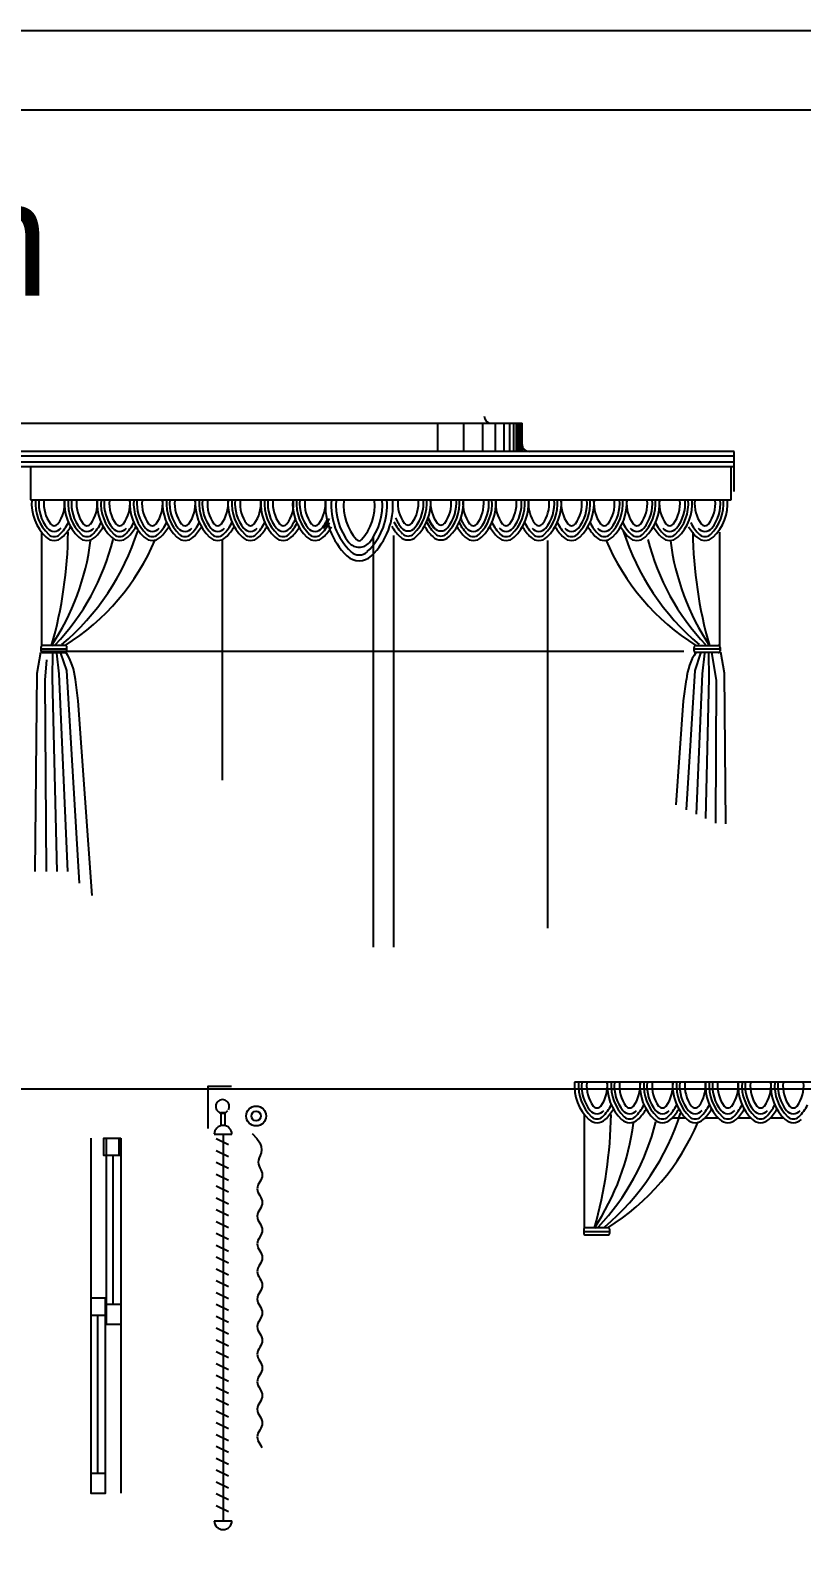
# Model space of a CAD drawing. Header units: inches. Extents: x 3.4 to 45.9, y 7.2 to 32.
# Drawn here: x 13.42 to 16.68, y 25.58 to 32.03 of the extents above; entities that cross this region are included whole.
import ezdxf

# ---------------------------------------------------------------- set-up
doc = ezdxf.new("R2010")
doc.units = ezdxf.units.IN
doc.header["$MEASUREMENT"] = 0
for name, color, linetype in [('02', 2, 'Continuous'), ('4', 4, 'Continuous'), ('kadrbm', 4, 'Continuous')]:
    doc.layers.add(name, color=color, linetype=linetype)
doc.styles.add('bmmm', font='swissel.ttf')

# ---------------------------------------------------------------- blocks, each defined once
blk = doc.blocks.new('kadrbm')
at = {"layer": 'kadrbm', "color": 4}
blk.add_lwpolyline([(0, 0), (0, 24.7972), (21, 24.7972), (21, 0), (0, 0)], close=True, dxfattribs=at)
blk.add_lwpolyline([(20.6631, 0.3257), (20.6631, 24.4603), (0.3369, 24.4603), (0.3369, 0.3257), (20.6631, 0.3257)], dxfattribs=at)
at = {"layer": 'kadrbm', "color": 211, "true_color": 0xf674fb, "style": 'bmmm'}
blk.add_text('www.cad-libraries.blogspot.com', height=0.485134, dxfattribs=at).set_placement((0.5726, 23.6772))

msp = doc.modelspace()

# ---------------------------------------------------------------- linework, layer by layer
at = {"layer": '02'}
for p, q in [((11.1945, 30.3743), (15.5003, 30.3743)), ((15.1426, 30.3743), (15.1426, 30.2543)), ((15.2534, 30.3743), (15.2534, 30.2543)), ((15.3324, 30.3743), (15.3324, 30.2543)), ((15.3861, 30.3743), (15.3861, 30.2543)), ((15.4227, 30.3743), (15.4227, 30.2543)), ((15.4475, 30.3743), (15.4475, 30.2543)), ((15.4644, 30.3743), (15.4644, 30.2543)), ((15.4759, 30.3743), (15.4759, 30.2543)), ((15.4837, 30.3743), (15.4837, 30.2543)), ((15.4926, 30.3743), (15.4926, 30.2543)), ((15.4979, 30.3743), (15.4979, 30.2543)), ((15.5003, 30.2543), (15.5003, 30.3743)), ((16.3967, 30.2543), (10.1639, 30.2543)), ((16.3967, 30.2351), (10.2122, 30.2351)), ((16.3967, 30.0853), (16.3967, 30.2543)), ((16.3967, 30.1903), (10.1639, 30.1903)), ((16.3967, 30.2103), (10.1833, 30.2103)), ((13.4228, 30.1903), (13.4228, 30.0503)), ((16.3841, 30.0503), (16.3841, 30.1903)), ((13.4228, 30.0503), (16.3841, 30.0503)), ((13.4686, 29.9145), (13.4686, 29.4328)), ((14.8706, 29.8926), (14.8706, 28.1603)), ((14.9576, 28.1603), (14.9576, 29.9003)), ((16.3353, 29.9145), (16.3353, 29.4328)), ((14.2325, 29.8824), (14.2325, 28.8662)), ((15.6082, 29.8793), (15.6082, 28.2409)), ((13.4511, 29.3187), (13.466, 29.4074)), ((13.4663, 29.4272), (13.4663, 29.4131)), ((13.5765, 29.4201), (13.4663, 29.4201)), ((13.4665, 29.4111), (16.1836, 29.4111)), ((13.5684, 29.4353), (13.4744, 29.4353)), ((13.4744, 29.405), (13.5684, 29.405)), ((13.5155, 29.2985), (13.5175, 29.4033)), ((13.5437, 29.3157), (13.5335, 29.4033)), ((13.5758, 29.3291), (13.5511, 29.4033)), ((13.5765, 29.4131), (13.5765, 29.4272)), ((16.2274, 29.4131), (16.2274, 29.4272)), ((16.3376, 29.4201), (16.2274, 29.4201)), ((16.2313, 29.3291), (16.256, 29.4033)), ((16.2354, 29.4353), (16.3295, 29.4353)), ((16.3295, 29.405), (16.2354, 29.405)), ((16.2634, 29.3157), (16.2735, 29.4033)), ((16.2916, 29.2985), (16.2896, 29.4033)), ((16.3224, 29.2885), (16.3025, 29.405)), ((16.3376, 29.4272), (16.3376, 29.4131)), ((16.3559, 29.3187), (16.341, 29.4074)), ((13.4428, 28.4799), (13.4511, 29.3187)), ((13.4847, 29.2885), (13.4911, 29.374)), ((13.5802, 28.4799), (13.5437, 29.3157)), ((13.6297, 28.4315), (13.5758, 29.3291)), ((16.196, 28.7412), (16.2313, 29.3291)), ((16.2375, 28.7221), (16.2634, 29.3157)), ((16.3623, 28.6823), (16.3559, 29.3187)), ((13.4896, 28.4799), (13.4847, 29.2885)), ((13.5352, 28.4799), (13.5155, 29.2985)), ((13.624, 29.2013), (13.6123, 29.2914)), ((16.1831, 29.2013), (16.1948, 29.2914)), ((16.2773, 28.7039), (16.2916, 29.2985)), ((16.3187, 28.6849), (16.3224, 29.2885)), ((13.6831, 28.3788), (13.624, 29.2013)), ((16.1515, 28.7616), (16.1831, 29.2013)), ((18.8241, 27.5899), (15.7224, 27.5899)), ((15.7631, 27.4541), (15.7631, 26.9724)), ((16.1357, 27.4399), (16.1901, 27.4399)), ((16.274, 27.4399), (16.3284, 27.4399)), ((16.4123, 27.4399), (16.4666, 27.4399)), ((16.5506, 27.4399), (16.6049, 27.4399)), ((13.8045, 27.3534), (13.8045, 25.8534)), ((14.1994, 27.3699), (14.2738, 27.3699)), ((14.2066, 27.3515), (14.2591, 27.3265)), ((14.2366, 27.3699), (14.2366, 25.7365)), ((14.359, 27.3726), (14.3791, 27.3521)), ((14.3791, 27.3521), (14.3915, 27.334)), ((14.3915, 27.334), (14.3977, 27.3181)), ((14.3977, 27.3181), (14.3991, 27.304)), ((13.7714, 26.6512), (13.7714, 27.2801)), ((14.2066, 27.3015), (14.2591, 27.2765)), ((14.2066, 27.2515), (14.2591, 27.2265)), ((14.3862, 27.2609), (14.3853, 27.2521)), ((14.3853, 27.2521), (14.3864, 27.2436)), ((14.3892, 27.2703), (14.3862, 27.2609)), ((14.3934, 27.2804), (14.3892, 27.2703)), ((14.3971, 27.2916), (14.3934, 27.2804)), ((14.3991, 27.304), (14.3971, 27.2916)), ((14.2066, 27.2015), (14.2591, 27.1765)), ((14.3864, 27.2436), (14.3889, 27.2354)), ((14.3889, 27.2354), (14.3923, 27.2276)), ((14.3923, 27.2276), (14.3959, 27.2199)), ((14.3991, 27.1833), (14.3956, 27.176)), ((14.3959, 27.2199), (14.3991, 27.2125)), ((14.3991, 27.2125), (14.4015, 27.2051)), ((14.4015, 27.1905), (14.3991, 27.1833)), ((14.4015, 27.2051), (14.4024, 27.1978)), ((14.4024, 27.1978), (14.4015, 27.1905)), ((14.2066, 27.1515), (14.2591, 27.1265)), ((14.3817, 27.1469), (14.3807, 27.1396)), ((14.3807, 27.1396), (14.3817, 27.1323)), ((14.3841, 27.1541), (14.3817, 27.1469)), ((14.3817, 27.1323), (14.3841, 27.125)), ((14.3876, 27.1614), (14.3841, 27.1541)), ((14.3841, 27.125), (14.3876, 27.1177)), ((14.3956, 27.176), (14.3876, 27.1614)), ((14.3876, 27.1177), (14.3916, 27.1105)), ((14.2066, 27.1015), (14.2591, 27.0765)), ((14.2066, 27.0515), (14.2591, 27.0265)), ((14.3956, 27.0595), (14.3876, 27.0449)), ((14.3916, 27.1105), (14.3956, 27.1032)), ((14.3956, 27.1032), (14.3991, 27.0959)), ((14.3991, 27.0668), (14.3956, 27.0595)), ((14.3991, 27.0959), (14.4015, 27.0886)), ((14.4015, 27.074), (14.3991, 27.0668)), ((14.4015, 27.0886), (14.4024, 27.0813)), ((14.4024, 27.0813), (14.4015, 27.074)), ((14.2066, 27.0015), (14.2591, 26.9765)), ((14.3817, 27.0304), (14.3807, 27.0231)), ((14.3807, 27.0231), (14.3817, 27.0158)), ((14.3841, 27.0376), (14.3817, 27.0304)), ((14.3817, 27.0158), (14.3841, 27.0085)), ((14.3876, 27.0449), (14.3841, 27.0376)), ((14.3841, 27.0085), (14.3876, 27.0012)), ((14.3876, 27.0012), (14.3916, 26.994)), ((14.3916, 26.994), (14.3956, 26.9867)), ((14.2066, 26.9515), (14.2591, 26.9265)), ((14.3876, 26.9284), (14.3841, 26.9211)), ((14.3956, 26.943), (14.3876, 26.9284)), ((14.3956, 26.9867), (14.3991, 26.9794)), ((14.3991, 26.9503), (14.3956, 26.943)), ((14.3991, 26.9794), (14.4015, 26.9721)), ((14.4015, 26.9575), (14.3991, 26.9503)), ((14.4015, 26.9721), (14.4024, 26.9648)), ((14.4024, 26.9648), (14.4015, 26.9575)), ((15.7608, 26.9668), (15.7608, 26.9526)), ((15.7608, 26.9597), (15.871, 26.9597)), ((15.8629, 26.9749), (15.7689, 26.9749)), ((15.7689, 26.9446), (15.8629, 26.9446)), ((15.871, 26.9526), (15.871, 26.9668)), ((14.2066, 26.9015), (14.2591, 26.8765)), ((14.3817, 26.9139), (14.3807, 26.9066)), ((14.3807, 26.9066), (14.3817, 26.8993)), ((14.3841, 26.9211), (14.3817, 26.9139)), ((14.3817, 26.8993), (14.3841, 26.892)), ((14.3841, 26.892), (14.3876, 26.8847)), ((14.3876, 26.8847), (14.3956, 26.8702)), ((14.3956, 26.8702), (14.3991, 26.8629)), ((14.3991, 26.8629), (14.4015, 26.8556)), ((14.2066, 26.8515), (14.2591, 26.8265)), ((14.2066, 26.8015), (14.2591, 26.7765)), ((14.3817, 26.7974), (14.3807, 26.7901)), ((14.3841, 26.8046), (14.3817, 26.7974)), ((14.3876, 26.8119), (14.3841, 26.8046)), ((14.3916, 26.8192), (14.3876, 26.8119)), ((14.3956, 26.8265), (14.3916, 26.8192)), ((14.3991, 26.8338), (14.3956, 26.8265)), ((14.4015, 26.841), (14.3991, 26.8338)), ((14.4015, 26.8556), (14.4024, 26.8483)), ((14.4024, 26.8483), (14.4015, 26.841)), ((14.2066, 26.7515), (14.2591, 26.7265)), ((14.3807, 26.7901), (14.3817, 26.7828)), ((14.3817, 26.7828), (14.3841, 26.7755)), ((14.3841, 26.7755), (14.3876, 26.7682)), ((14.3876, 26.7682), (14.3916, 26.7609)), ((14.3916, 26.7609), (14.3956, 26.7537)), ((14.3956, 26.7537), (14.3991, 26.7464)), ((14.3991, 26.7464), (14.4015, 26.7391)), ((14.4015, 26.7391), (14.4024, 26.7318)), ((14.4024, 26.7318), (14.4015, 26.7245)), ((14.2066, 26.7015), (14.2591, 26.6765)), ((14.3817, 26.6809), (14.3807, 26.6736)), ((14.3807, 26.6736), (14.3817, 26.6663)), ((14.3841, 26.6881), (14.3817, 26.6809)), ((14.3817, 26.6663), (14.3841, 26.659)), ((14.3876, 26.6954), (14.3841, 26.6881)), ((14.3916, 26.7027), (14.3876, 26.6954)), ((14.3956, 26.71), (14.3916, 26.7027)), ((14.3991, 26.7173), (14.3956, 26.71)), ((14.4015, 26.7245), (14.3991, 26.7173)), ((13.707, 25.9365), (13.707, 26.6034)), ((14.2066, 26.6515), (14.2591, 26.6265)), ((14.2066, 26.6015), (14.2591, 26.5765)), ((14.3841, 26.659), (14.3876, 26.6517)), ((14.3876, 26.6517), (14.3916, 26.6444)), ((14.3916, 26.6444), (14.3956, 26.6372)), ((14.3956, 26.6372), (14.3991, 26.6299)), ((14.3991, 26.6008), (14.3956, 26.5935)), ((14.3991, 26.6299), (14.4015, 26.6226)), ((14.4015, 26.608), (14.3991, 26.6008)), ((14.4015, 26.6226), (14.4024, 26.6153)), ((14.4024, 26.6153), (14.4015, 26.608)), ((14.2066, 26.5515), (14.2591, 26.5265)), ((14.3817, 26.5644), (14.3807, 26.5571)), ((14.3807, 26.5571), (14.3817, 26.5498)), ((14.3841, 26.5716), (14.3817, 26.5644)), ((14.3817, 26.5498), (14.3841, 26.5425)), ((14.3876, 26.5789), (14.3841, 26.5716)), ((14.3841, 26.5425), (14.3876, 26.5352)), ((14.3956, 26.5935), (14.3876, 26.5789)), ((14.3876, 26.5352), (14.3916, 26.5279)), ((14.2066, 26.5015), (14.2591, 26.4765)), ((14.3916, 26.5279), (14.3956, 26.5207)), ((14.3956, 26.477), (14.3916, 26.4697)), ((14.3956, 26.5207), (14.3991, 26.5134)), ((14.3991, 26.4843), (14.3956, 26.477)), ((14.3991, 26.5134), (14.4015, 26.5061)), ((14.4015, 26.4915), (14.3991, 26.4843)), ((14.4015, 26.5061), (14.4024, 26.4988)), ((14.4024, 26.4988), (14.4015, 26.4915)), ((14.2066, 26.4515), (14.2591, 26.4265)), ((14.3817, 26.4478), (14.3807, 26.4406)), ((14.3807, 26.4406), (14.3817, 26.4333)), ((14.3841, 26.4551), (14.3817, 26.4478)), ((14.3817, 26.4333), (14.3841, 26.426)), ((14.3876, 26.4624), (14.3841, 26.4551)), ((14.3841, 26.426), (14.3876, 26.4187)), ((14.3916, 26.4697), (14.3876, 26.4624)), ((14.3876, 26.4187), (14.3916, 26.4114)), ((14.3916, 26.4114), (14.3956, 26.4042)), ((14.2066, 26.4015), (14.2591, 26.3765)), ((14.2066, 26.3515), (14.2591, 26.3265)), ((14.3876, 26.3459), (14.3841, 26.3386)), ((14.3916, 26.3532), (14.3876, 26.3459)), ((14.3956, 26.3605), (14.3916, 26.3532)), ((14.3956, 26.4042), (14.3991, 26.3969)), ((14.3991, 26.3678), (14.3956, 26.3605)), ((14.3991, 26.3969), (14.4015, 26.3896)), ((14.4015, 26.375), (14.3991, 26.3678)), ((14.4015, 26.3896), (14.4024, 26.3823)), ((14.4024, 26.3823), (14.4015, 26.375)), ((14.2066, 26.3015), (14.2591, 26.2765)), ((14.3817, 26.3313), (14.3807, 26.3241)), ((14.3807, 26.3241), (14.3817, 26.3168)), ((14.3841, 26.3386), (14.3817, 26.3313)), ((14.3817, 26.3168), (14.3841, 26.3095)), ((14.3841, 26.3095), (14.3876, 26.3022)), ((14.3876, 26.3022), (14.3956, 26.2877)), ((14.3956, 26.2877), (14.3991, 26.2804)), ((14.3991, 26.2804), (14.4015, 26.2731)), ((14.2066, 26.2515), (14.2591, 26.2265)), ((14.3817, 26.2148), (14.3807, 26.2076)), ((14.3841, 26.2221), (14.3817, 26.2148)), ((14.3876, 26.2294), (14.3841, 26.2221)), ((14.3916, 26.2367), (14.3876, 26.2294)), ((14.3956, 26.244), (14.3916, 26.2367)), ((14.3991, 26.2513), (14.3956, 26.244)), ((14.4015, 26.2585), (14.3991, 26.2513)), ((14.4015, 26.2731), (14.4024, 26.2658)), ((14.4024, 26.2658), (14.4015, 26.2585)), ((14.2066, 26.2015), (14.2591, 26.1765)), ((14.2066, 26.1515), (14.2591, 26.1265)), ((14.3807, 26.2076), (14.3817, 26.2003)), ((14.3817, 26.2003), (14.3841, 26.193)), ((14.3841, 26.193), (14.3876, 26.1857)), ((14.3876, 26.1857), (14.3916, 26.1784)), ((14.3916, 26.1784), (14.3956, 26.1712)), ((14.3956, 26.1712), (14.3991, 26.1639)), ((14.3991, 26.1639), (14.4015, 26.1566)), ((14.4015, 26.1566), (14.4024, 26.1493)), ((14.4024, 26.1493), (14.4015, 26.142)), ((14.2066, 26.1015), (14.2591, 26.0765)), ((14.3817, 26.0983), (14.3807, 26.0911)), ((14.3807, 26.0911), (14.3817, 26.0838)), ((14.3841, 26.1056), (14.3817, 26.0983)), ((14.3817, 26.0838), (14.3841, 26.0765)), ((14.3876, 26.1129), (14.3841, 26.1056)), ((14.3916, 26.1202), (14.3876, 26.1129)), ((14.3956, 26.1275), (14.3916, 26.1202)), ((14.3991, 26.1347), (14.3956, 26.1275)), ((14.4015, 26.142), (14.3991, 26.1347)), ((14.2066, 26.0515), (14.2591, 26.0265)), ((14.3841, 26.0765), (14.3876, 26.0692)), ((14.3876, 26.0692), (14.3916, 26.0619)), ((14.3916, 26.0619), (14.3956, 26.0547)), ((14.3956, 26.0547), (14.3991, 26.0474)), ((14.3991, 26.0474), (14.3998, 26.0451)), ((14.2066, 26.0015), (14.2591, 25.9765)), ((14.2066, 25.9515), (14.2591, 25.9265)), ((14.2066, 25.9015), (14.2591, 25.8765)), ((14.2066, 25.8515), (14.2591, 25.8265)), ((14.2066, 25.8015), (14.2591, 25.7765)), ((14.1994, 25.7365), (14.2738, 25.7365))]:
    msp.add_line(p, q, dxfattribs=at)
for points in [[(14.174, 27.3937), (14.174, 27.5732), (14.2718, 27.5732)], [(14.2291, 27.4063), (14.2291, 27.4615), (14.2441, 27.4615), (14.2441, 27.4063)], [(13.6772, 27.3534), (13.6772, 25.8534), (13.74, 25.8534), (13.74, 26.6767), (13.6772, 26.6767)], [(13.8045, 27.2801), (13.7324, 27.2801), (13.7324, 27.3534), (13.8045, 27.3534)], [(13.7417, 27.3534), (13.7417, 26.5681)], [(13.7952, 27.3534), (13.7952, 27.2801)], [(13.74, 26.6034), (13.6772, 26.6034)], [(13.8045, 26.6512), (13.7417, 26.6512)], [(13.7417, 26.5681), (13.8045, 26.5681)], [(13.74, 25.9365), (13.6772, 25.9365)]]:
    msp.add_lwpolyline(points, dxfattribs=at)
for radius in [0.0422, 0.02]:
    msp.add_circle((14.3762, 27.447), radius, dxfattribs=at)
for centre, radius, start, end in [((15.3703, 30.4043), 0.03, 180, 270), ((15.5303, 30.2843), 0.03, 180, 270), ((13.6246, 30.0353), 0.1973, 175.64446, 226.32032), ((13.6246, 30.0353), 0.181, 175.25036, 226.32032), ((13.6246, 30.0353), 0.1675, 174.86899, 218.66049), ((13.6246, 30.0353), 0.1459, 174.86899, 216.01865), ((13.4207, 30.0353), 0.1459, 323.98135, 5.13101), ((13.7628, 30.0353), 0.1973, 175.64446, 226.32032), ((13.7628, 30.0353), 0.181, 175.25036, 226.32032), ((13.7628, 30.0353), 0.1675, 174.86899, 218.66049), ((13.7628, 30.0353), 0.1459, 174.86899, 216.01865), ((13.559, 30.0353), 0.1459, 323.98135, 5.13101), ((13.9011, 30.0353), 0.1973, 175.64446, 226.32032), ((13.9011, 30.0353), 0.181, 175.25036, 226.32032), ((13.9011, 30.0353), 0.1675, 174.86899, 218.66049), ((13.9011, 30.0353), 0.1459, 174.86899, 216.01865), ((13.6973, 30.0353), 0.1459, 323.98135, 5.13101), ((14.0394, 30.0353), 0.1973, 175.64446, 226.32032), ((14.0394, 30.0353), 0.181, 175.25036, 226.32032), ((14.0394, 30.0353), 0.1675, 174.86899, 218.66049), ((14.0394, 30.0353), 0.1459, 174.86899, 216.01865), ((13.8356, 30.0353), 0.1459, 323.98135, 5.13101), ((14.1777, 30.0353), 0.1973, 175.64446, 226.32032), ((14.1777, 30.0353), 0.181, 175.25036, 226.32032), ((14.1777, 30.0353), 0.1675, 174.86899, 218.66049), ((14.1777, 30.0353), 0.1459, 174.86899, 216.01865), ((13.9738, 30.0353), 0.1459, 323.98135, 5.13101), ((14.3159, 30.0353), 0.1973, 175.64446, 226.32032), ((14.3159, 30.0353), 0.181, 175.25036, 226.32032), ((14.3159, 30.0353), 0.1675, 174.86899, 218.66049), ((14.3159, 30.0353), 0.1459, 174.86899, 216.01865), ((14.1121, 30.0353), 0.1459, 323.98135, 5.13101), ((14.4543, 30.0353), 0.1973, 175.64446, 226.32032), ((14.4543, 30.0353), 0.181, 175.25036, 226.32032), ((14.4543, 30.0353), 0.1675, 174.86899, 218.66049), ((14.4543, 30.0353), 0.1459, 174.86899, 216.01865), ((14.2504, 30.0353), 0.1459, 323.98135, 5.13101), ((14.5926, 30.0353), 0.1973, 175.64446, 226.32032), ((14.5926, 30.0353), 0.181, 175.25036, 226.32032), ((14.5926, 30.0353), 0.1675, 174.86899, 218.66049), ((14.5926, 30.0353), 0.1459, 174.86899, 216.01865), ((14.3887, 30.0353), 0.1459, 323.98135, 5.13101), ((14.7274, 30.0353), 0.1973, 175.64446, 226.32032), ((14.7274, 30.0353), 0.181, 175.25036, 226.32032), ((14.7274, 30.0353), 0.1675, 174.86899, 218.66049), ((14.7274, 30.0353), 0.1459, 174.86899, 216.01865), ((14.5236, 30.0353), 0.1459, 323.98135, 5.13101), ((14.9646, 30.028), 0.2959, 175.64446, 226.32032), ((14.9646, 30.028), 0.2714, 175.25036, 226.32032), ((14.9646, 30.028), 0.2513, 174.86899, 218.66049), ((14.9646, 30.028), 0.2189, 174.86899, 221.67591), ((14.6588, 30.028), 0.2189, 318.32409, 5.13101), ((14.6588, 30.028), 0.2714, 313.67968, 4.74964), ((14.6588, 30.028), 0.2513, 321.33951, 5.13101), ((14.6588, 30.028), 0.2959, 313.67968, 4.35554), ((15.1206, 30.0379), 0.1459, 174.86899, 216.01865), ((14.9168, 30.0379), 0.1459, 323.98135, 5.13101), ((14.9168, 30.0379), 0.181, 313.67968, 4.74964), ((14.9168, 30.0379), 0.1675, 321.33951, 5.13101), ((14.9168, 30.0379), 0.1973, 313.67968, 4.35554), ((15.2591, 30.0379), 0.1459, 174.86899, 216.01865), ((15.0553, 30.0379), 0.1459, 323.98135, 5.13101), ((15.0553, 30.0379), 0.181, 313.67968, 4.74964), ((15.0553, 30.0379), 0.1675, 321.33951, 5.13101), ((15.0553, 30.0379), 0.1973, 313.67968, 4.35554), ((15.3965, 30.0353), 0.1459, 174.86899, 216.01865), ((15.1927, 30.0353), 0.1459, 323.98135, 5.13101), ((15.1927, 30.0353), 0.181, 313.67968, 4.74964), ((15.1927, 30.0353), 0.1675, 321.33951, 5.13101), ((15.1927, 30.0353), 0.1973, 313.67968, 4.35554), ((15.5348, 30.0353), 0.1459, 174.86899, 216.01865), ((15.331, 30.0353), 0.1459, 323.98135, 5.13101), ((15.331, 30.0353), 0.181, 313.67968, 4.74964), ((15.331, 30.0353), 0.1675, 321.33951, 5.13101), ((15.331, 30.0353), 0.1973, 313.67968, 4.35554), ((15.6731, 30.0353), 0.1459, 174.86899, 216.01865), ((15.4693, 30.0353), 0.1459, 323.98135, 5.13101), ((15.4693, 30.0353), 0.181, 313.67968, 4.74964), ((15.4693, 30.0353), 0.1675, 321.33951, 5.13101), ((15.4693, 30.0353), 0.1973, 313.67968, 4.35554), ((15.8114, 30.0353), 0.1459, 174.86899, 216.01865), ((15.6076, 30.0353), 0.1459, 323.98135, 5.13101), ((15.6076, 30.0353), 0.181, 313.67968, 4.74964), ((15.6076, 30.0353), 0.1675, 321.33951, 5.13101), ((15.6076, 30.0353), 0.1973, 313.67968, 4.35554), ((15.9497, 30.0353), 0.1459, 174.86899, 216.01865), ((15.7458, 30.0353), 0.1459, 323.98135, 5.13101), ((15.7458, 30.0353), 0.181, 313.67968, 4.74964), ((15.7458, 30.0353), 0.1675, 321.33951, 5.13101), ((15.7458, 30.0353), 0.1973, 313.67968, 4.35554), ((16.0879, 30.0353), 0.1459, 174.86899, 216.01865), ((15.8841, 30.0353), 0.1459, 323.98135, 5.13101), ((15.8841, 30.0353), 0.181, 313.67968, 4.74964), ((15.8841, 30.0353), 0.1675, 321.33951, 5.13101), ((15.8841, 30.0353), 0.1973, 313.67968, 4.35554), ((16.2262, 30.0353), 0.1459, 174.86899, 216.01865), ((16.0224, 30.0353), 0.1459, 323.98135, 5.13101), ((16.0224, 30.0353), 0.181, 313.67968, 4.74964), ((16.0224, 30.0353), 0.1675, 321.33951, 5.13101), ((16.0224, 30.0353), 0.1973, 313.67968, 4.35554), ((16.3754, 30.0353), 0.1459, 174.86899, 216.01865), ((16.1715, 30.0353), 0.1459, 323.98135, 5.13101), ((16.1715, 30.0353), 0.181, 313.67968, 4.74964), ((16.1715, 30.0353), 0.1675, 321.33951, 5.13101), ((16.1715, 30.0353), 0.1973, 313.67968, 4.35554), ((14.3887, 30.0353), 0.1675, 321.33951, 337.86806), ((14.5236, 30.0353), 0.1675, 321.33951, 337.86806), ((14.5307, 30.0353), 0.1675, 321.33951, 337.86806), ((15.1206, 30.0379), 0.181, 206.44033, 226.32032), ((15.1206, 30.0379), 0.1675, 202.13194, 218.66049), ((15.2591, 30.0379), 0.181, 206.44033, 226.32032), ((15.258, 30.0353), 0.1675, 202.13194, 218.66049), ((15.2591, 30.0379), 0.1675, 202.13194, 218.66049), ((15.3965, 30.0353), 0.1675, 202.13194, 218.66049), ((13.5226, 29.9286), 0.0497, 226.32032, 313.67968), ((13.5226, 29.9538), 0.037, 218.66049, 321.33951), ((13.5226, 29.9286), 0.0334, 226.32032, 313.67968), ((13.5226, 29.9612), 0.0199, 216.01865, 323.98135), ((11.74, 29.9378), 1.8418, 344.16474, 359.26122), ((13.4207, 30.0353), 0.181, 313.67968, 333.55967), ((12.8793, 30.2377), 1.0463, 310.22001, 342.26088), ((13.4207, 30.0353), 0.1973, 313.67968, 330.11522), ((13.6609, 29.9286), 0.0497, 226.32032, 313.67968), ((13.6609, 29.9538), 0.037, 218.66049, 321.33951), ((13.6609, 29.9286), 0.0334, 226.32032, 313.67968), ((13.6609, 29.9612), 0.0199, 216.01865, 323.98135), ((13.559, 30.0353), 0.181, 313.67968, 333.55967), ((13.559, 30.0353), 0.1973, 313.67968, 330.11522), ((13.7992, 29.9286), 0.0497, 226.32032, 313.67968), ((13.7992, 29.9538), 0.037, 218.66049, 321.33951), ((13.7992, 29.9286), 0.0334, 226.32032, 313.67968), ((13.7992, 29.9612), 0.0199, 216.01865, 323.98135), ((13.6973, 30.0353), 0.181, 313.67968, 333.55967), ((13.6973, 30.0353), 0.1973, 313.67968, 330.11522), ((13.9375, 29.9286), 0.0497, 226.32032, 313.67968), ((13.9375, 29.9538), 0.037, 218.66049, 321.33951), ((13.9375, 29.9286), 0.0334, 226.32032, 313.67968), ((13.9375, 29.9612), 0.0199, 216.01865, 323.98135), ((13.8356, 30.0353), 0.181, 313.67968, 333.55967), ((13.8356, 30.0353), 0.1973, 313.67968, 330.11522), ((14.0758, 29.9286), 0.0497, 226.32032, 313.67968), ((14.0758, 29.9538), 0.037, 218.66049, 321.33951), ((14.0758, 29.9286), 0.0334, 226.32032, 313.67968), ((14.0758, 29.9612), 0.0199, 216.01865, 323.98135), ((13.9738, 30.0353), 0.181, 313.67968, 333.55967), ((13.9738, 30.0353), 0.1973, 313.67968, 330.11522), ((14.214, 29.9286), 0.0497, 226.32032, 313.67968), ((14.214, 29.9538), 0.037, 218.66049, 321.33951), ((14.214, 29.9286), 0.0334, 226.32032, 313.67968), ((14.214, 29.9612), 0.0199, 216.01865, 323.98135), ((14.1121, 30.0353), 0.181, 313.67968, 333.55967), ((14.1121, 30.0353), 0.1973, 313.67968, 330.11522), ((14.3523, 29.9286), 0.0497, 226.32032, 313.67968), ((14.3523, 29.9538), 0.037, 218.66049, 321.33951), ((14.3523, 29.9286), 0.0334, 226.32032, 313.67968), ((14.3523, 29.9612), 0.0199, 216.01865, 323.98135), ((14.2504, 30.0353), 0.181, 313.67968, 333.55967), ((14.2504, 30.0353), 0.1973, 313.67968, 330.11522), ((14.4907, 29.9286), 0.0497, 226.32032, 313.67968), ((14.4907, 29.9538), 0.037, 218.66049, 321.33951), ((14.4907, 29.9286), 0.0334, 226.32032, 313.67968), ((14.4907, 29.9612), 0.0199, 216.01865, 323.98135), ((14.3887, 30.0353), 0.181, 313.67968, 333.55967), ((14.3887, 30.0353), 0.1973, 313.67968, 330.11522), ((14.6255, 29.9286), 0.0497, 226.32032, 313.67968), ((14.6255, 29.9538), 0.037, 218.66049, 321.33951), ((14.6255, 29.9286), 0.0334, 226.32032, 313.67968), ((14.6255, 29.9612), 0.0199, 216.01865, 323.98135), ((14.5236, 30.0353), 0.181, 313.67968, 333.55967), ((14.5236, 30.0353), 0.1973, 313.67968, 330.11522), ((15.1206, 30.0379), 0.1973, 209.88478, 226.32032), ((15.0187, 29.9312), 0.0497, 226.32032, 313.67968), ((15.0187, 29.9564), 0.037, 218.66049, 321.33951), ((15.0187, 29.9312), 0.0334, 226.32032, 313.67968), ((15.0187, 29.9638), 0.0199, 216.01865, 323.98135), ((15.2591, 30.0379), 0.1973, 209.88478, 226.32032), ((15.1572, 29.9312), 0.0497, 226.32032, 313.67968), ((15.1572, 29.9564), 0.037, 218.66049, 321.33951), ((15.1572, 29.9312), 0.0334, 226.32032, 313.67968), ((15.1572, 29.9638), 0.0199, 216.01865, 323.98135), ((15.3965, 30.0353), 0.1973, 209.88478, 226.32032), ((15.3965, 30.0353), 0.181, 206.44033, 226.32032), ((15.2946, 29.9286), 0.0497, 226.32032, 313.67968), ((15.2946, 29.9538), 0.037, 218.66049, 321.33951), ((15.2946, 29.9286), 0.0334, 226.32032, 313.67968), ((15.2946, 29.9612), 0.0199, 216.01865, 323.98135), ((15.5348, 30.0353), 0.1973, 209.88478, 226.32032), ((15.5348, 30.0353), 0.181, 206.44033, 226.32032), ((15.4329, 29.9286), 0.0497, 226.32032, 313.67968), ((15.4329, 29.9538), 0.037, 218.66049, 321.33951), ((15.4329, 29.9286), 0.0334, 226.32032, 313.67968), ((15.4329, 29.9612), 0.0199, 216.01865, 323.98135), ((15.6731, 30.0353), 0.1973, 209.88478, 226.32032), ((15.6731, 30.0353), 0.181, 206.44033, 226.32032), ((15.5712, 29.9286), 0.0497, 226.32032, 313.67968), ((15.5712, 29.9538), 0.037, 218.66049, 321.33951), ((15.5712, 29.9286), 0.0334, 226.32032, 313.67968), ((15.5712, 29.9612), 0.0199, 216.01865, 323.98135), ((15.8114, 30.0353), 0.1973, 209.88478, 226.32032), ((15.8114, 30.0353), 0.181, 206.44033, 226.32032), ((15.7095, 29.9286), 0.0497, 226.32032, 313.67968), ((15.7095, 29.9538), 0.037, 218.66049, 321.33951), ((15.7095, 29.9286), 0.0334, 226.32032, 313.67968), ((15.7095, 29.9612), 0.0199, 216.01865, 323.98135), ((15.9497, 30.0353), 0.1973, 209.88478, 226.32032), ((15.9497, 30.0353), 0.181, 206.44033, 226.32032), ((15.8477, 29.9286), 0.0497, 226.32032, 313.67968), ((15.8477, 29.9538), 0.037, 218.66049, 321.33951), ((15.8477, 29.9286), 0.0334, 226.32032, 313.67968), ((15.8477, 29.9612), 0.0199, 216.01865, 323.98135), ((16.0879, 30.0353), 0.1973, 209.88478, 226.32032), ((16.0879, 30.0353), 0.181, 206.44033, 226.32032), ((16.9245, 30.2377), 1.0463, 197.73912, 229.77999), ((15.986, 29.9286), 0.0497, 226.32032, 313.67968), ((15.986, 29.9538), 0.037, 218.66049, 321.33951), ((15.986, 29.9286), 0.0334, 226.32032, 313.67968), ((15.986, 29.9612), 0.0199, 216.01865, 323.98135), ((16.2262, 30.0353), 0.1973, 209.88478, 226.32032), ((16.2262, 30.0353), 0.181, 206.44033, 226.32032), ((16.1243, 29.9286), 0.0497, 226.32032, 313.67968), ((16.1243, 29.9538), 0.037, 218.66049, 321.33951), ((16.1243, 29.9286), 0.0334, 226.32032, 313.67968), ((16.1243, 29.9612), 0.0199, 216.01865, 323.98135), ((16.3754, 30.0353), 0.1973, 209.88478, 226.32032), ((16.3754, 30.0353), 0.181, 206.44033, 226.32032), ((18.0638, 29.9378), 1.8418, 180.73878, 195.83526), ((16.2735, 29.9286), 0.0497, 226.32032, 313.67968), ((16.2735, 29.9538), 0.037, 218.66049, 321.33951), ((16.2735, 29.9286), 0.0334, 226.32032, 313.67968), ((16.2735, 29.9612), 0.0199, 216.01865, 323.98135), ((12.6473, 30.0085), 1.0375, 326.37337, 352.75477), ((12.8025, 30.1249), 0.9986, 316.60575, 345.95255), ((13.0513, 30.2626), 0.9756, 302.00526, 337.05338), ((14.8117, 29.9057), 0.0556, 218.66049, 321.33951), ((14.8117, 29.8679), 0.0501, 226.32032, 313.67968), ((14.8117, 29.8919), 0.0142, 221.67591, 318.32409), ((16.7525, 30.2626), 0.9756, 202.94662, 237.99474), ((17.0013, 30.1249), 0.9986, 194.04745, 223.39425), ((17.1565, 30.0085), 1.0375, 187.24523, 213.62663), ((14.8117, 29.8679), 0.0746, 226.32032, 313.67968), ((13.4744, 29.4272), 0.00808, 90, 180), ((13.4744, 29.4131), 0.00808, 180, 270), ((13.5684, 29.4272), 0.00808, 0, 90), ((13.5684, 29.4131), 0.00808, 270, 0), ((13.3678, 29.2695), 0.2455, 5.11679, 33.9023), ((16.4393, 29.2695), 0.2455, 146.0977, 174.88321), ((16.2354, 29.4272), 0.00808, 90, 180), ((16.2354, 29.4131), 0.00808, 180, 270), ((16.3295, 29.4272), 0.00808, 0, 90), ((16.3295, 29.4131), 0.00808, 270, 0), ((15.9191, 27.5749), 0.1973, 175.64446, 226.32032), ((15.9191, 27.5749), 0.181, 175.25036, 226.32032), ((15.9191, 27.5749), 0.1675, 174.86899, 218.66049), ((15.9191, 27.5749), 0.1459, 174.86899, 216.01865), ((15.7153, 27.5749), 0.1459, 323.98135, 5.13101), ((16.0574, 27.5749), 0.1973, 175.64446, 226.32032), ((16.0574, 27.5749), 0.181, 175.25036, 226.32032), ((16.0574, 27.5749), 0.1675, 174.86899, 218.66049), ((16.0574, 27.5749), 0.1459, 174.86899, 216.01865), ((15.8536, 27.5749), 0.1459, 323.98135, 5.13101), ((16.1957, 27.5749), 0.1973, 175.64446, 226.32032), ((16.1957, 27.5749), 0.181, 175.25036, 226.32032), ((16.1957, 27.5749), 0.1675, 174.86899, 218.66049), ((16.1957, 27.5749), 0.1459, 174.86899, 216.01865), ((15.9918, 27.5749), 0.1459, 323.98135, 5.13101), ((16.3339, 27.5749), 0.1973, 175.64446, 226.32032), ((16.3339, 27.5749), 0.181, 175.25036, 226.32032), ((16.3339, 27.5749), 0.1675, 174.86899, 218.66049), ((16.3339, 27.5749), 0.1459, 174.86899, 216.01865), ((16.1301, 27.5749), 0.1459, 323.98135, 5.13101), ((16.4722, 27.5749), 0.1973, 175.64446, 226.32032), ((16.4722, 27.5749), 0.181, 175.25036, 226.32032), ((16.4722, 27.5749), 0.1675, 174.86899, 218.66049), ((16.4722, 27.5749), 0.1459, 174.86899, 216.01865), ((16.2684, 27.5749), 0.1459, 323.98135, 5.13101), ((16.6105, 27.5749), 0.1973, 175.64446, 226.32032), ((16.6105, 27.5749), 0.181, 175.25036, 226.32032), ((16.6105, 27.5749), 0.1675, 174.86899, 218.66049), ((16.6105, 27.5749), 0.1459, 174.86899, 216.01865), ((16.4067, 27.5749), 0.1459, 323.98135, 5.13101), ((16.7488, 27.5749), 0.1973, 175.64446, 226.32032), ((16.7488, 27.5749), 0.181, 175.25036, 226.32032), ((16.7488, 27.5749), 0.1675, 174.86899, 218.66049), ((16.7488, 27.5749), 0.1459, 174.86899, 216.01865), ((16.545, 27.5749), 0.1459, 323.98135, 5.13101), ((14.2341, 27.4875), 0.0288, 329.03624, 321.34019), ((15.8172, 27.4934), 0.037, 218.66049, 321.33951), ((15.8172, 27.4682), 0.0334, 226.32032, 313.67968), ((15.8172, 27.5008), 0.0199, 216.01865, 323.98135), ((14.0346, 27.4774), 1.8418, 344.16474, 359.26122), ((15.7153, 27.5749), 0.181, 313.67968, 333.55967), ((15.1739, 27.7773), 1.0463, 310.22001, 342.26088), ((15.7153, 27.5749), 0.1973, 313.67968, 330.11522), ((15.9555, 27.4934), 0.037, 218.66049, 321.33951), ((15.9555, 27.4682), 0.0334, 226.32032, 313.67968), ((15.9555, 27.5008), 0.0199, 216.01865, 323.98135), ((15.8536, 27.5749), 0.181, 313.67968, 333.55967), ((15.8536, 27.5749), 0.1973, 313.67968, 330.11522), ((16.0938, 27.4934), 0.037, 218.66049, 321.33951), ((16.0938, 27.4682), 0.0334, 226.32032, 313.67968), ((16.0938, 27.5008), 0.0199, 216.01865, 323.98135), ((15.9918, 27.5749), 0.181, 313.67968, 333.55967), ((15.9918, 27.5749), 0.1973, 313.67968, 330.11522), ((16.232, 27.4934), 0.037, 218.66049, 321.33951), ((16.232, 27.4682), 0.0334, 226.32032, 313.67968), ((16.232, 27.5008), 0.0199, 216.01865, 323.98135), ((16.1301, 27.5749), 0.181, 313.67968, 333.55967), ((16.1301, 27.5749), 0.1973, 313.67968, 330.11522), ((16.3703, 27.4934), 0.037, 218.66049, 321.33951), ((16.3703, 27.4682), 0.0334, 226.32032, 313.67968), ((16.3703, 27.5008), 0.0199, 216.01865, 323.98135), ((16.2684, 27.5749), 0.181, 313.67968, 333.55967), ((16.2684, 27.5749), 0.1973, 313.67968, 330.11522), ((16.5086, 27.4934), 0.037, 218.66049, 321.33951), ((16.5086, 27.4682), 0.0334, 226.32032, 313.67968), ((16.5086, 27.5008), 0.0199, 216.01865, 323.98135), ((16.4067, 27.5749), 0.181, 313.67968, 333.55967), ((16.4067, 27.5749), 0.1973, 313.67968, 330.11522), ((16.6469, 27.4934), 0.037, 218.66049, 321.33951), ((16.6469, 27.4682), 0.0334, 226.32032, 313.67968), ((16.6469, 27.5008), 0.0199, 216.01865, 323.98135), ((16.545, 27.5749), 0.181, 313.67968, 333.55967), ((14.2366, 27.3699), 0.0372, 0, 180), ((15.8172, 27.4682), 0.0497, 226.32032, 313.67968), ((14.9419, 27.5481), 1.0375, 326.37337, 352.75477), ((15.0971, 27.6645), 0.9986, 316.60575, 345.95255), ((15.3459, 27.8022), 0.9756, 302.00526, 337.05338), ((15.9555, 27.4682), 0.0497, 226.32032, 313.67968), ((16.0938, 27.4682), 0.0497, 226.32032, 313.67968), ((16.232, 27.4682), 0.0497, 226.32032, 313.67968), ((16.3703, 27.4682), 0.0497, 226.32032, 313.67968), ((16.5086, 27.4682), 0.0497, 226.32032, 313.67968), ((16.6469, 27.4682), 0.0497, 226.32032, 313.67968), ((15.7689, 26.9668), 0.00808, 90, 180), ((15.7689, 26.9526), 0.00808, 180, 270), ((15.8629, 26.9668), 0.00808, 0, 90), ((15.8629, 26.9526), 0.00808, 270, 0), ((14.2366, 25.7365), 0.0372, 180, 0)]:
    msp.add_arc(centre, radius, start, end, dxfattribs=at)
at = {"layer": '4'}
msp.add_line((3.7032, 27.5622), (24.0294, 27.5622), dxfattribs=at)

# ---------------------------------------------------------------- block references
at = {"layer": 'kadrbm'}
msp.add_blockref('kadrbm', (3.3663, 7.2365), dxfattribs=at)

doc.saveas('drawing.dxf')
